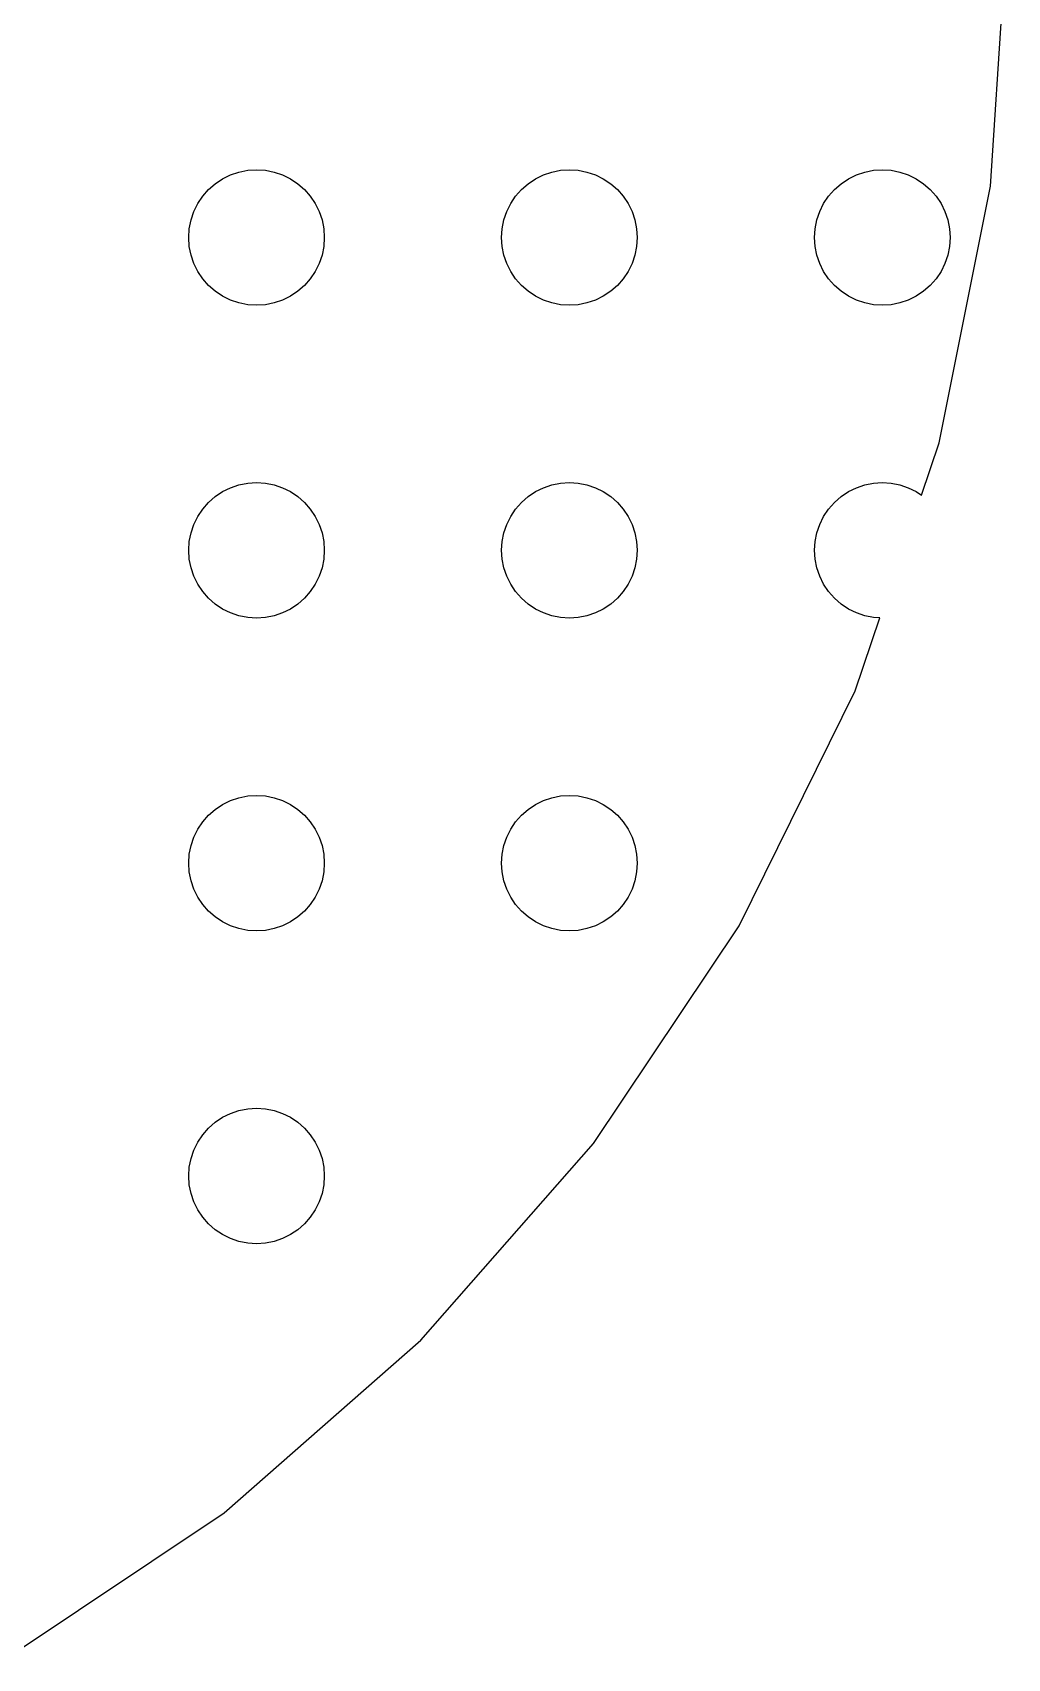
# Model space of a CAD drawing. Header units: metres. Extents: x -96 to 96, y -96 to 96.
# Drawn here: x 49.3 to 96, y -83.1 to -5.2 of the extents above; entities that cross this region are included whole.
import ezdxf

# ---------------------------------------------------------------- set-up
doc = ezdxf.new("R2010")
doc.units = ezdxf.units.M

msp = doc.modelspace()

# ---------------------------------------------------------------- linework, layer by layer
for p, q in [((95.1787, -12.5305), (96, 0)), ((57.7019, -12.7019), (58.0215, -12.4216)), ((58.0215, -12.4216), (58.375, -12.1854)), ((58.375, -12.1854), (58.7563, -11.9974)), ((58.7563, -11.9974), (59.1588, -11.8607)), ((59.1588, -11.8607), (59.5758, -11.7778)), ((59.5758, -11.7778), (60, -11.75)), ((60, -11.75), (60.4242, -11.7778)), ((60.4242, -11.7778), (60.8412, -11.8607)), ((60.8412, -11.8607), (61.2437, -11.9974)), ((61.2437, -11.9974), (61.625, -12.1854)), ((61.625, -12.1854), (61.9785, -12.4216)), ((61.9785, -12.4216), (62.2981, -12.7019)), ((72.7019, -12.7019), (73.0215, -12.4216)), ((73.0215, -12.4216), (73.375, -12.1854)), ((73.375, -12.1854), (73.7563, -11.9974)), ((73.7563, -11.9974), (74.1588, -11.8607)), ((74.1588, -11.8607), (74.5758, -11.7778)), ((74.5758, -11.7778), (75, -11.75)), ((75, -11.75), (75.4242, -11.7778)), ((75.4242, -11.7778), (75.8412, -11.8607)), ((75.8412, -11.8607), (76.2437, -11.9974)), ((76.2437, -11.9974), (76.625, -12.1854)), ((76.625, -12.1854), (76.9785, -12.4216)), ((76.9785, -12.4216), (77.2981, -12.7019)), ((87.7019, -12.7019), (88.0215, -12.4216)), ((88.0215, -12.4216), (88.375, -12.1854)), ((88.375, -12.1854), (88.7563, -11.9974)), ((88.7563, -11.9974), (89.1588, -11.8607)), ((89.1588, -11.8607), (89.5758, -11.7778)), ((89.5758, -11.7778), (90, -11.75)), ((90, -11.75), (90.4242, -11.7778)), ((90.4242, -11.7778), (90.8412, -11.8607)), ((90.8412, -11.8607), (91.2437, -11.9974)), ((91.2437, -11.9974), (91.625, -12.1854)), ((91.625, -12.1854), (91.9785, -12.4216)), ((91.9785, -12.4216), (92.2981, -12.7019)), ((57.1854, -13.375), (57.4216, -13.0215)), ((57.4216, -13.0215), (57.7019, -12.7019)), ((62.2981, -12.7019), (62.5784, -13.0215)), ((62.5784, -13.0215), (62.8146, -13.375)), ((72.1854, -13.375), (72.4216, -13.0215)), ((72.4216, -13.0215), (72.7019, -12.7019)), ((77.2981, -12.7019), (77.5784, -13.0215)), ((77.5784, -13.0215), (77.8146, -13.375)), ((87.1854, -13.375), (87.4216, -13.0215)), ((87.4216, -13.0215), (87.7019, -12.7019)), ((92.2981, -12.7019), (92.5784, -13.0215)), ((92.5784, -13.0215), (92.8146, -13.375)), ((92.7289, -24.8466), (95.1787, -12.5305)), ((56.8607, -14.1588), (56.9974, -13.7563)), ((56.9974, -13.7563), (57.1854, -13.375)), ((62.8146, -13.375), (63.0026, -13.7563)), ((63.0026, -13.7563), (63.1393, -14.1588)), ((71.8607, -14.1588), (71.9974, -13.7563)), ((71.9974, -13.7563), (72.1854, -13.375)), ((77.8146, -13.375), (78.0026, -13.7563)), ((78.0026, -13.7563), (78.1393, -14.1588)), ((86.8607, -14.1588), (86.9974, -13.7563)), ((86.9974, -13.7563), (87.1854, -13.375)), ((92.8146, -13.375), (93.0026, -13.7563)), ((93.0026, -13.7563), (93.1393, -14.1588)), ((56.75, -15), (56.7778, -14.5758)), ((56.7778, -14.5758), (56.8607, -14.1588)), ((63.1393, -14.1588), (63.2222, -14.5758)), ((63.2222, -14.5758), (63.25, -15)), ((71.75, -15), (71.7778, -14.5758)), ((71.7778, -14.5758), (71.8607, -14.1588)), ((78.1393, -14.1588), (78.2222, -14.5758)), ((78.2222, -14.5758), (78.25, -15)), ((86.75, -15), (86.7778, -14.5758)), ((86.7778, -14.5758), (86.8607, -14.1588)), ((93.1393, -14.1588), (93.2222, -14.5758)), ((93.2222, -14.5758), (93.25, -15)), ((56.7778, -15.4242), (56.75, -15)), ((56.8607, -15.8412), (56.7778, -15.4242)), ((63.2222, -15.4242), (63.1393, -15.8412)), ((63.25, -15), (63.2222, -15.4242)), ((71.7778, -15.4242), (71.75, -15)), ((71.8607, -15.8412), (71.7778, -15.4242)), ((78.2222, -15.4242), (78.1393, -15.8412)), ((78.25, -15), (78.2222, -15.4242)), ((86.7778, -15.4242), (86.75, -15)), ((86.8607, -15.8412), (86.7778, -15.4242)), ((93.2222, -15.4242), (93.1393, -15.8412)), ((93.25, -15), (93.2222, -15.4242)), ((56.9974, -16.2437), (56.8607, -15.8412)), ((57.1854, -16.625), (56.9974, -16.2437)), ((63.0026, -16.2437), (62.8146, -16.625)), ((63.1393, -15.8412), (63.0026, -16.2437)), ((71.9974, -16.2437), (71.8607, -15.8412)), ((72.1854, -16.625), (71.9974, -16.2437)), ((78.0026, -16.2437), (77.8146, -16.625)), ((78.1393, -15.8412), (78.0026, -16.2437)), ((86.9974, -16.2437), (86.8607, -15.8412)), ((87.1854, -16.625), (86.9974, -16.2437)), ((93.0026, -16.2437), (92.8146, -16.625)), ((93.1393, -15.8412), (93.0026, -16.2437)), ((57.4216, -16.9785), (57.1854, -16.625)), ((57.7019, -17.2981), (57.4216, -16.9785)), ((62.5784, -16.9785), (62.2981, -17.2981)), ((62.8146, -16.625), (62.5784, -16.9785)), ((72.4216, -16.9785), (72.1854, -16.625)), ((72.7019, -17.2981), (72.4216, -16.9785)), ((77.5784, -16.9785), (77.2981, -17.2981)), ((77.8146, -16.625), (77.5784, -16.9785)), ((87.4216, -16.9785), (87.1854, -16.625)), ((87.7019, -17.2981), (87.4216, -16.9785)), ((92.5784, -16.9785), (92.2981, -17.2981)), ((92.8146, -16.625), (92.5784, -16.9785)), ((58.0215, -17.5784), (57.7019, -17.2981)), ((58.375, -17.8146), (58.0215, -17.5784)), ((58.7563, -18.0026), (58.375, -17.8146)), ((61.625, -17.8146), (61.2437, -18.0026)), ((61.9785, -17.5784), (61.625, -17.8146)), ((62.2981, -17.2981), (61.9785, -17.5784)), ((73.0215, -17.5784), (72.7019, -17.2981)), ((73.375, -17.8146), (73.0215, -17.5784)), ((73.7563, -18.0026), (73.375, -17.8146)), ((76.625, -17.8146), (76.2437, -18.0026)), ((76.9785, -17.5784), (76.625, -17.8146)), ((77.2981, -17.2981), (76.9785, -17.5784)), ((88.0215, -17.5784), (87.7019, -17.2981)), ((88.375, -17.8146), (88.0215, -17.5784)), ((88.7563, -18.0026), (88.375, -17.8146)), ((91.625, -17.8146), (91.2437, -18.0026)), ((91.9785, -17.5784), (91.625, -17.8146)), ((92.2981, -17.2981), (91.9785, -17.5784)), ((59.1588, -18.1393), (58.7563, -18.0026)), ((59.5758, -18.2222), (59.1588, -18.1393)), ((60, -18.25), (59.5758, -18.2222)), ((60.4242, -18.2222), (60, -18.25)), ((60.8412, -18.1393), (60.4242, -18.2222)), ((61.2437, -18.0026), (60.8412, -18.1393)), ((74.1588, -18.1393), (73.7563, -18.0026)), ((74.5758, -18.2222), (74.1588, -18.1393)), ((75, -18.25), (74.5758, -18.2222)), ((75.4242, -18.2222), (75, -18.25)), ((75.8412, -18.1393), (75.4242, -18.2222)), ((76.2437, -18.0026), (75.8412, -18.1393)), ((89.1588, -18.1393), (88.7563, -18.0026)), ((89.5758, -18.2222), (89.1588, -18.1393)), ((90, -18.25), (89.5758, -18.2222)), ((90.4242, -18.2222), (90, -18.25)), ((90.8412, -18.1393), (90.4242, -18.2222)), ((91.2437, -18.0026), (90.8412, -18.1393)), ((91.8777, -27.3542), (92.7289, -24.8466)), ((58.0215, -27.4216), (58.375, -27.1854)), ((58.375, -27.1854), (58.7563, -26.9974)), ((58.7563, -26.9974), (59.1588, -26.8607)), ((59.1588, -26.8607), (59.5758, -26.7778)), ((59.5758, -26.7778), (60, -26.75)), ((60, -26.75), (60.4242, -26.7778)), ((60.4242, -26.7778), (60.8412, -26.8607)), ((60.8412, -26.8607), (61.2437, -26.9974)), ((61.2437, -26.9974), (61.625, -27.1854)), ((61.625, -27.1854), (61.9785, -27.4216)), ((73.0215, -27.4216), (73.375, -27.1854)), ((73.375, -27.1854), (73.7563, -26.9974)), ((73.7563, -26.9974), (74.1588, -26.8607)), ((74.1588, -26.8607), (74.5758, -26.7778)), ((74.5758, -26.7778), (75, -26.75)), ((75, -26.75), (75.4242, -26.7778)), ((75.4242, -26.7778), (75.8412, -26.8607)), ((75.8412, -26.8607), (76.2437, -26.9974)), ((76.2437, -26.9974), (76.625, -27.1854)), ((76.625, -27.1854), (76.9785, -27.4216)), ((88.0215, -27.4216), (88.375, -27.1854)), ((88.375, -27.1854), (88.7563, -26.9974)), ((88.7563, -26.9974), (89.1588, -26.8607)), ((89.1588, -26.8607), (89.5758, -26.7778)), ((89.5758, -26.7778), (90, -26.75)), ((90, -26.75), (90.4242, -26.7778)), ((90.4242, -26.7778), (90.8412, -26.8607)), ((90.8412, -26.8607), (91.2437, -26.9974)), ((91.2437, -26.9974), (91.625, -27.1854)), ((91.625, -27.1854), (91.8777, -27.3542)), ((57.1854, -28.375), (57.4216, -28.0215)), ((57.4216, -28.0215), (57.7019, -27.7019)), ((57.7019, -27.7019), (58.0215, -27.4216)), ((61.9785, -27.4216), (62.2981, -27.7019)), ((62.2981, -27.7019), (62.5784, -28.0215)), ((62.5784, -28.0215), (62.8146, -28.375)), ((72.1854, -28.375), (72.4216, -28.0215)), ((72.4216, -28.0215), (72.7019, -27.7019)), ((72.7019, -27.7019), (73.0215, -27.4216)), ((76.9785, -27.4216), (77.2981, -27.7019)), ((77.2981, -27.7019), (77.5784, -28.0215)), ((77.5784, -28.0215), (77.8146, -28.375)), ((87.1854, -28.375), (87.4216, -28.0215)), ((87.4216, -28.0215), (87.7019, -27.7019)), ((87.7019, -27.7019), (88.0215, -27.4216)), ((56.8607, -29.1588), (56.9974, -28.7563)), ((56.9974, -28.7563), (57.1854, -28.375)), ((62.8146, -28.375), (63.0026, -28.7563)), ((63.0026, -28.7563), (63.1393, -29.1588)), ((71.8607, -29.1588), (71.9974, -28.7563)), ((71.9974, -28.7563), (72.1854, -28.375)), ((77.8146, -28.375), (78.0026, -28.7563)), ((78.0026, -28.7563), (78.1393, -29.1588)), ((86.8607, -29.1588), (86.9974, -28.7563)), ((86.9974, -28.7563), (87.1854, -28.375)), ((56.75, -30), (56.7778, -29.5758)), ((56.7778, -29.5758), (56.8607, -29.1588)), ((63.1393, -29.1588), (63.2222, -29.5758)), ((63.2222, -29.5758), (63.25, -30)), ((71.75, -30), (71.7778, -29.5758)), ((71.7778, -29.5758), (71.8607, -29.1588)), ((78.1393, -29.1588), (78.2222, -29.5758)), ((78.2222, -29.5758), (78.25, -30)), ((86.75, -30), (86.7778, -29.5758)), ((86.7778, -29.5758), (86.8607, -29.1588)), ((56.7778, -30.4242), (56.75, -30)), ((63.25, -30), (63.2222, -30.4242)), ((71.7778, -30.4242), (71.75, -30)), ((78.25, -30), (78.2222, -30.4242)), ((86.7778, -30.4242), (86.75, -30)), ((56.8607, -30.8412), (56.7778, -30.4242)), ((56.9974, -31.2437), (56.8607, -30.8412)), ((63.1393, -30.8412), (63.0026, -31.2437)), ((63.2222, -30.4242), (63.1393, -30.8412)), ((71.8607, -30.8412), (71.7778, -30.4242)), ((71.9974, -31.2437), (71.8607, -30.8412)), ((78.1393, -30.8412), (78.0026, -31.2437)), ((78.2222, -30.4242), (78.1393, -30.8412)), ((86.8607, -30.8412), (86.7778, -30.4242)), ((86.9974, -31.2437), (86.8607, -30.8412)), ((57.1854, -31.625), (56.9974, -31.2437)), ((57.4216, -31.9785), (57.1854, -31.625)), ((62.8146, -31.625), (62.5784, -31.9785)), ((63.0026, -31.2437), (62.8146, -31.625)), ((72.1854, -31.625), (71.9974, -31.2437)), ((72.4216, -31.9785), (72.1854, -31.625)), ((77.8146, -31.625), (77.5784, -31.9785)), ((78.0026, -31.2437), (77.8146, -31.625)), ((87.1854, -31.625), (86.9974, -31.2437)), ((87.4216, -31.9785), (87.1854, -31.625)), ((57.7019, -32.2981), (57.4216, -31.9785)), ((58.0215, -32.5784), (57.7019, -32.2981)), ((58.375, -32.8146), (58.0215, -32.5784)), ((61.9785, -32.5784), (61.625, -32.8146)), ((62.2981, -32.2981), (61.9785, -32.5784)), ((62.5784, -31.9785), (62.2981, -32.2981)), ((72.7019, -32.2981), (72.4216, -31.9785)), ((73.0215, -32.5784), (72.7019, -32.2981)), ((73.375, -32.8146), (73.0215, -32.5784)), ((76.9785, -32.5784), (76.625, -32.8146)), ((77.2981, -32.2981), (76.9785, -32.5784)), ((77.5784, -31.9785), (77.2981, -32.2981)), ((87.7019, -32.2981), (87.4216, -31.9785)), ((88.0215, -32.5784), (87.7019, -32.2981)), ((88.375, -32.8146), (88.0215, -32.5784)), ((58.7563, -33.0026), (58.375, -32.8146)), ((59.1588, -33.1393), (58.7563, -33.0026)), ((59.5758, -33.2222), (59.1588, -33.1393)), ((60, -33.25), (59.5758, -33.2222)), ((60.4242, -33.2222), (60, -33.25)), ((60.8412, -33.1393), (60.4242, -33.2222)), ((61.2437, -33.0026), (60.8412, -33.1393)), ((61.625, -32.8146), (61.2437, -33.0026)), ((73.7563, -33.0026), (73.375, -32.8146)), ((74.1588, -33.1393), (73.7563, -33.0026)), ((74.5758, -33.2222), (74.1588, -33.1393)), ((75, -33.25), (74.5758, -33.2222)), ((75.4242, -33.2222), (75, -33.25)), ((75.8412, -33.1393), (75.4242, -33.2222)), ((76.2437, -33.0026), (75.8412, -33.1393)), ((76.625, -32.8146), (76.2437, -33.0026)), ((88.7563, -33.0026), (88.375, -32.8146)), ((88.6924, -36.7376), (89.879, -33.2421)), ((89.1588, -33.1393), (88.7563, -33.0026)), ((89.5758, -33.2222), (89.1588, -33.1393)), ((89.879, -33.2421), (89.5758, -33.2222)), ((83.1384, -48), (88.6924, -36.7376)), ((58.375, -42.1854), (58.7563, -41.9974)), ((58.7563, -41.9974), (59.1588, -41.8607)), ((59.1588, -41.8607), (59.5758, -41.7778)), ((59.5758, -41.7778), (60, -41.75)), ((60, -41.75), (60.4242, -41.7778)), ((60.4242, -41.7778), (60.8412, -41.8607)), ((60.8412, -41.8607), (61.2437, -41.9974)), ((61.2437, -41.9974), (61.625, -42.1854)), ((73.375, -42.1854), (73.7563, -41.9974)), ((73.7563, -41.9974), (74.1588, -41.8607)), ((74.1588, -41.8607), (74.5758, -41.7778)), ((74.5758, -41.7778), (75, -41.75)), ((75, -41.75), (75.4242, -41.7778)), ((75.4242, -41.7778), (75.8412, -41.8607)), ((75.8412, -41.8607), (76.2437, -41.9974)), ((76.2437, -41.9974), (76.625, -42.1854)), ((57.4216, -43.0215), (57.7019, -42.7019)), ((57.7019, -42.7019), (58.0215, -42.4216)), ((58.0215, -42.4216), (58.375, -42.1854)), ((61.625, -42.1854), (61.9785, -42.4216)), ((61.9785, -42.4216), (62.2981, -42.7019)), ((62.2981, -42.7019), (62.5784, -43.0215)), ((72.4216, -43.0215), (72.7019, -42.7019)), ((72.7019, -42.7019), (73.0215, -42.4216)), ((73.0215, -42.4216), (73.375, -42.1854)), ((76.625, -42.1854), (76.9785, -42.4216)), ((76.9785, -42.4216), (77.2981, -42.7019)), ((77.2981, -42.7019), (77.5784, -43.0215)), ((56.9974, -43.7563), (57.1854, -43.375)), ((57.1854, -43.375), (57.4216, -43.0215)), ((62.5784, -43.0215), (62.8146, -43.375)), ((62.8146, -43.375), (63.0026, -43.7563)), ((71.9974, -43.7563), (72.1854, -43.375)), ((72.1854, -43.375), (72.4216, -43.0215)), ((77.5784, -43.0215), (77.8146, -43.375)), ((77.8146, -43.375), (78.0026, -43.7563)), ((56.7778, -44.5758), (56.8607, -44.1588)), ((56.8607, -44.1588), (56.9974, -43.7563)), ((63.0026, -43.7563), (63.1393, -44.1588)), ((63.1393, -44.1588), (63.2222, -44.5758)), ((71.7778, -44.5758), (71.8607, -44.1588)), ((71.8607, -44.1588), (71.9974, -43.7563)), ((78.0026, -43.7563), (78.1393, -44.1588)), ((78.1393, -44.1588), (78.2222, -44.5758)), ((56.75, -45), (56.7778, -44.5758)), ((56.7778, -45.4242), (56.75, -45)), ((63.2222, -44.5758), (63.25, -45)), ((63.25, -45), (63.2222, -45.4242)), ((71.75, -45), (71.7778, -44.5758)), ((71.7778, -45.4242), (71.75, -45)), ((78.2222, -44.5758), (78.25, -45)), ((78.25, -45), (78.2222, -45.4242)), ((56.8607, -45.8412), (56.7778, -45.4242)), ((56.9974, -46.2437), (56.8607, -45.8412)), ((63.1393, -45.8412), (63.0026, -46.2437)), ((63.2222, -45.4242), (63.1393, -45.8412)), ((71.8607, -45.8412), (71.7778, -45.4242)), ((71.9974, -46.2437), (71.8607, -45.8412)), ((78.1393, -45.8412), (78.0026, -46.2437)), ((78.2222, -45.4242), (78.1393, -45.8412)), ((57.1854, -46.625), (56.9974, -46.2437)), ((57.4216, -46.9785), (57.1854, -46.625)), ((62.8146, -46.625), (62.5784, -46.9785)), ((63.0026, -46.2437), (62.8146, -46.625)), ((72.1854, -46.625), (71.9974, -46.2437)), ((72.4216, -46.9785), (72.1854, -46.625)), ((77.8146, -46.625), (77.5784, -46.9785)), ((78.0026, -46.2437), (77.8146, -46.625)), ((57.7019, -47.2981), (57.4216, -46.9785)), ((58.0215, -47.5784), (57.7019, -47.2981)), ((62.2981, -47.2981), (61.9785, -47.5784)), ((62.5784, -46.9785), (62.2981, -47.2981)), ((72.7019, -47.2981), (72.4216, -46.9785)), ((73.0215, -47.5784), (72.7019, -47.2981)), ((77.2981, -47.2981), (76.9785, -47.5784)), ((77.5784, -46.9785), (77.2981, -47.2981)), ((58.375, -47.8146), (58.0215, -47.5784)), ((58.7563, -48.0026), (58.375, -47.8146)), ((59.1588, -48.1393), (58.7563, -48.0026)), ((59.5758, -48.2222), (59.1588, -48.1393)), ((60, -48.25), (59.5758, -48.2222)), ((60.4242, -48.2222), (60, -48.25)), ((60.8412, -48.1393), (60.4242, -48.2222)), ((61.2437, -48.0026), (60.8412, -48.1393)), ((61.625, -47.8146), (61.2437, -48.0026)), ((61.9785, -47.5784), (61.625, -47.8146)), ((73.375, -47.8146), (73.0215, -47.5784)), ((73.7563, -48.0026), (73.375, -47.8146)), ((74.1588, -48.1393), (73.7563, -48.0026)), ((74.5758, -48.2222), (74.1588, -48.1393)), ((75, -48.25), (74.5758, -48.2222)), ((75.4242, -48.2222), (75, -48.25)), ((75.8412, -48.1393), (75.4242, -48.2222)), ((76.2437, -48.0026), (75.8412, -48.1393)), ((76.1619, -58.4411), (83.1384, -48)), ((76.625, -47.8146), (76.2437, -48.0026)), ((76.9785, -47.5784), (76.625, -47.8146)), ((58.7563, -56.9974), (59.1588, -56.8607)), ((59.1588, -56.8607), (59.5758, -56.7778)), ((59.5758, -56.7778), (60, -56.75)), ((60, -56.75), (60.4242, -56.7778)), ((60.4242, -56.7778), (60.8412, -56.8607)), ((60.8412, -56.8607), (61.2437, -56.9974)), ((57.7019, -57.7019), (58.0215, -57.4216)), ((58.0215, -57.4216), (58.375, -57.1854)), ((58.375, -57.1854), (58.7563, -56.9974)), ((61.2437, -56.9974), (61.625, -57.1854)), ((61.625, -57.1854), (61.9785, -57.4216)), ((61.9785, -57.4216), (62.2981, -57.7019)), ((56.9974, -58.7563), (57.1854, -58.375)), ((57.1854, -58.375), (57.4216, -58.0215)), ((57.4216, -58.0215), (57.7019, -57.7019)), ((62.2981, -57.7019), (62.5784, -58.0215)), ((62.5784, -58.0215), (62.8146, -58.375)), ((62.8146, -58.375), (63.0026, -58.7563)), ((67.8822, -67.8822), (76.1619, -58.4411)), ((56.7778, -59.5758), (56.8607, -59.1588)), ((56.8607, -59.1588), (56.9974, -58.7563)), ((63.0026, -58.7563), (63.1393, -59.1588)), ((63.1393, -59.1588), (63.2222, -59.5758)), ((56.75, -60), (56.7778, -59.5758)), ((56.7778, -60.4242), (56.75, -60)), ((63.2222, -59.5758), (63.25, -60)), ((63.25, -60), (63.2222, -60.4242)), ((56.8607, -60.8412), (56.7778, -60.4242)), ((63.2222, -60.4242), (63.1393, -60.8412)), ((56.9974, -61.2437), (56.8607, -60.8412)), ((57.1854, -61.625), (56.9974, -61.2437)), ((63.0026, -61.2437), (62.8146, -61.625)), ((63.1393, -60.8412), (63.0026, -61.2437)), ((57.4216, -61.9785), (57.1854, -61.625)), ((57.7019, -62.2981), (57.4216, -61.9785)), ((58.0215, -62.5784), (57.7019, -62.2981)), ((62.2981, -62.2981), (61.9785, -62.5784)), ((62.5784, -61.9785), (62.2981, -62.2981)), ((62.8146, -61.625), (62.5784, -61.9785)), ((58.375, -62.8146), (58.0215, -62.5784)), ((58.7563, -63.0026), (58.375, -62.8146)), ((59.1588, -63.1393), (58.7563, -63.0026)), ((59.5758, -63.2222), (59.1588, -63.1393)), ((60.8412, -63.1393), (60.4242, -63.2222)), ((61.2437, -63.0026), (60.8412, -63.1393)), ((61.625, -62.8146), (61.2437, -63.0026)), ((61.9785, -62.5784), (61.625, -62.8146)), ((60, -63.25), (59.5758, -63.2222)), ((60.4242, -63.2222), (60, -63.25)), ((58.4411, -76.1619), (67.8822, -67.8822)), ((48, -83.1384), (58.4411, -76.1619))]:
    msp.add_line(p, q)

doc.saveas('drawing.dxf')
